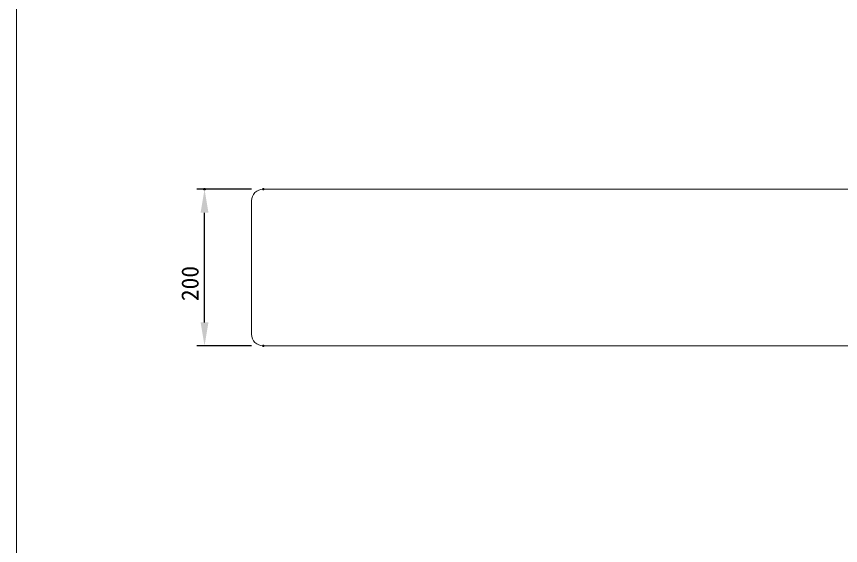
# Model space of a CAD drawing. Units: millimetres, scale not verified. Extents: x -2030 to 2030, y -1430 to 1430.
# Drawn here: x -1980 to -928, y -705 to -30 of the extents above; entities that cross this region are included whole.
import ezdxf
from ezdxf.enums import TextEntityAlignment as Align

# ---------------------------------------------------------------- set-up
doc = ezdxf.new("R2010")
doc.units = ezdxf.units.MM
doc.header["$LTSCALE"] = 10
doc.header["$PDMODE"] = 32
doc.header["$PDSIZE"] = 2
for name, color, linetype, lineweight in [('0-3_図面_FORMAT$01_WAKU$OUT_LINE', 6, 'Continuous', 18), ('0-6_DIMENSION_LINES$03_LINES', 7, 'Continuous', 18), ('0-7_DIMENSION_LINES$02_DIMENSI', 7, 'Continuous', 25)]:
    doc.layers.add(name, color=color, linetype=linetype, lineweight=lineweight)
doc.layers.add('0-8_DEFPOINTS', color=7, linetype='Continuous')
doc.styles.add('ＭＳ ゴシック', font='')
doc.styles.get('ＭＳ ゴシック').set_extended_font_data('MS Gothic')

# ---------------------------------------------------------------- blocks, each defined once
blk = doc.blocks.new('D1')
at = {"layer": '0-7_DIMENSION_LINES$02_DIMENSI'}
for p, q in [((-1470, -101.5), (-1540, -101.5)), ((-1530, -271.5), (-1530, -131.5)), ((-1470, -301.5), (-1540, -301.5))]:
    blk.add_line(p, q, dxfattribs=at)
for points in [[(-1525, -131.5), (-1535, -131.5), (-1530, -101.5)], [(-1535, -271.5), (-1525, -271.5), (-1530, -301.5)]]:
    blk.add_solid(points, dxfattribs=at)
at = {"layer": '0-8_DEFPOINTS'}
for p in [(-1530, -101.5), (-1455, -101.5), (-1455, -301.5)]:
    blk.add_point(p, dxfattribs=at)
at = {"layer": '0-7_DIMENSION_LINES$02_DIMENSI', "style": 'ＭＳ ゴシック'}
blk.add_text('200', height=21.99, rotation=90, dxfattribs=at).set_placement((-1531, -244.36), align=Align.BOTTOM_LEFT)

msp = doc.modelspace()

# ---------------------------------------------------------------- linework, layer by layer
at = {"layer": '0-3_図面_FORMAT$01_WAKU$OUT_LINE'}
msp.add_lwpolyline([(-1980, -1380), (1980, -1380), (1980, 1380), (-1980, 1380)], close=True, dxfattribs=at)
at = {"layer": '0-6_DIMENSION_LINES$03_LINES'}
for p, q in [((-795, -250), (-1665, -250)), ((-1680, -265), (-1680, -435)), ((-1665, -450), (-795, -450))]:
    msp.add_line(p, q, dxfattribs=at)
for centre, start, end in [((-1665, -265), 90, 180), ((-1665, -435), 180, 270)]:
    msp.add_arc(centre, 15, start, end, dxfattribs=at)

# ---------------------------------------------------------------- block references
at = {"layer": '0-7_DIMENSION_LINES$02_DIMENSI'}
msp.add_blockref('D1', (-210, -148.5), dxfattribs=at)

doc.saveas('drawing.dxf')
